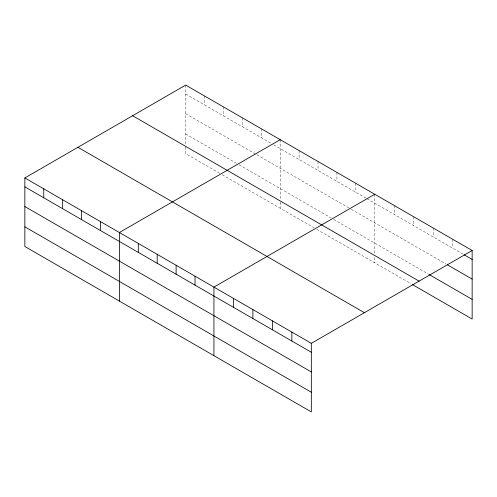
<?xml version="1.0" encoding="UTF-8"?>
<svg xmlns="http://www.w3.org/2000/svg" width="497" height="497" viewBox="0 0 497 497"><rect width="100%" height="100%" fill="white"/><g stroke="black" fill="none" stroke-linecap="round" stroke-linejoin="round"><path stroke-width="0.37" stroke-dasharray="2.48 1.86" d="M185.673 94.02L271.082 143.335M273.685 144.838L366.27 198.291M366.923 198.67L462.744 253.992M185.673 113.701L256.085 154.356M256.738 154.735L350.621 208.939M351.273 209.312L445.952 263.975M185.673 133.979L236.522 163.339M239.132 164.842L331.064 217.922M333.673 219.425L428.489 274.17M219.575 173.236L185.673 153.66L185.673 146.087M222.184 174.739L314.11 227.812M316.719 229.322L411.019 283.762M452.668 239.243L452.668 248.171M433.191 227.999L433.191 236.926M413.709 216.754L413.709 225.681M394.227 205.503L394.227 214.431M374.744 194.259L374.744 254.495M374.744 257.521L374.744 262.82M355.84 183.343L355.84 192.271M336.929 172.428L336.929 181.355M318.024 161.506L318.024 170.434M299.113 150.591L299.113 159.518M280.209 139.676L280.209 199.154M280.209 202.186L280.209 208.243M261.298 128.76L261.298 137.688M242.393 117.845L242.393 126.772M223.482 106.93L223.482 115.857M204.578 96.014L204.578 104.942M185.673 85.093L185.673 145.335"/><path stroke-width="0.75" d="M311.327 371.949L311.327 343.34L24.85 177.945L24.85 246.506L311.327 411.907L311.327 371.949L24.85 206.553M24.85 177.945L185.673 85.093L472.15 250.494L472.15 319.055L412.367 284.539M280.209 139.676L119.386 232.528L119.386 301.089M374.744 194.259L213.927 287.104L213.927 355.672M311.327 343.34L472.15 250.494M464.086 254.768L472.15 259.422M447.294 264.752L472.15 279.103M429.159 274.555L472.15 299.374M132.6 115.733L419.077 281.134M77.923 147.305L364.4 312.7M24.85 186.872L311.327 352.267M24.85 226.825L311.327 392.226M291.851 332.095L291.851 341.023M272.368 320.845L272.368 329.772M252.886 309.6L252.886 318.527M233.41 298.355L233.41 307.283M195.017 276.189L195.017 285.116M176.112 265.274L176.112 274.201M157.201 254.358L157.201 263.286M138.296 243.443L138.296 252.37M100.481 221.606L100.481 230.533M81.57 210.691L81.57 219.618M62.665 199.775L62.665 208.703M43.755 188.86L43.755 197.787"/></g></svg>
